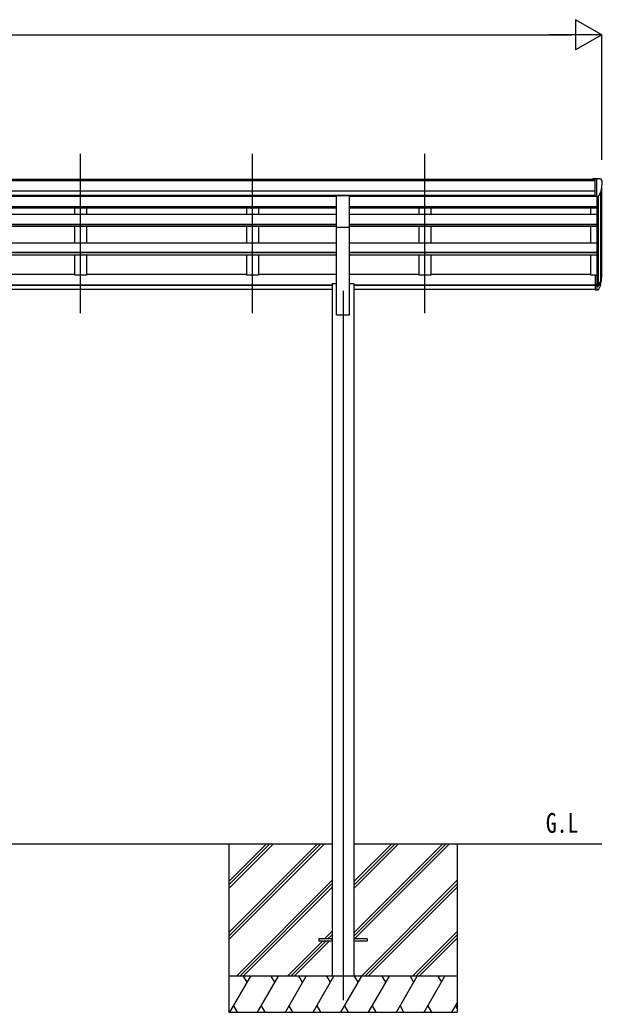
# Model space of a CAD drawing. Units: millimetres, scale not verified. Extents: x -10512 to 10512, y -7425 to 7425.
# Drawn here: x -495 to 1928, y -4212 to -86 of the extents above; entities that cross this region are included whole.
import ezdxf
from ezdxf.enums import TextEntityAlignment as Align

# ---------------------------------------------------------------- set-up
doc = ezdxf.new("R2010")
doc.units = ezdxf.units.MM
doc.header["$LTSCALE"] = 40
for name, color, linetype in [('0-2_USER1', 3, 'Continuous'), ('0-3_YKK_12', 2, 'Continuous'), ('0-4_YKK_13', 4, 'Continuous'), ('0-5_YKK_A1', 4, 'Continuous'), ('0-6_YKK_D', 6, 'Continuous')]:
    doc.layers.add(name, color=color, linetype=linetype)
doc.styles.add('ＭＳ ゴシック', font='')
doc.styles.get('ＭＳ ゴシック').set_extended_font_data('MS Gothic')

msp = doc.modelspace()

# ---------------------------------------------------------------- linework, layer by layer
at = {"layer": '0-3_YKK_12'}
for p, q in [((-242.45, -1306.29), (-242.45, -643.77)), ((473.55, -1306.29), (473.55, -643.77)), ((1189.55, -1306.29), (1189.55, -643.77)), ((849.55, -1212.5), (849.55, -4162.5))]:
    msp.add_line(p, q, dxfattribs=at)
at = {"layer": '0-4_YKK_13'}
for p, q in [((1899.05, -746.78), (1889.05, -746.86)), ((1889.05, -748.38), (1889.05, -746.86)), ((1899.05, -818.76), (1899.05, -746.78)), ((1917.55, -746.78), (1899.05, -746.78)), ((1905.55, -819.76), (1905.55, -746.78)), ((1917.55, -746.78), (1919.88, -746.92)), ((1920.64, -747.34), (1924.71, -753.15)), ((1927.55, -756.15), (1927.55, -756.78)), ((822.05, -816.64), (877.05, -816.64)), ((822.05, -948.72), (822.05, -816.64)), ((877.05, -948.72), (877.05, -816.64)), ((1899.05, -818.76), (1905.55, -818.76)), ((1905.55, -819.76), (1910.76, -819.44)), ((1913.17, -817.95), (1922.45, -801.88)), ((822.05, -948.72), (877.05, -948.72)), ((1899.05, -1147.2), (1899.05, -1208.27)), ((1899.05, -1147.2), (1905.55, -1147.2)), ((1905.55, -1147.2), (1905.55, -1209.09)), ((1899.05, -1185.52), (1905.55, -1185.52)), ((1899.05, -1190.92), (1905.55, -1190.92)), ((1905.55, -1191.92), (1910.68, -1191.92)), ((1905.55, -1193.92), (1910.39, -1193.92)), ((1911.98, -1191.17), (1921.74, -1172.75)), ((1923.16, -1173.24), (1912.99, -1192.42)), ((1920.57, -1190.1), (1912.99, -1207.59)), ((1899.05, -1208.27), (1905.55, -1208.27)), ((1905.55, -1209.09), (1910.39, -1209.09)), ((749.55, -3908), (749.55, -3917)), ((804.35, -3908), (749.55, -3908)), ((804.35, -3917), (749.55, -3917)), ((949.55, -3908), (894.75, -3908)), ((949.55, -3917), (894.75, -3917)), ((949.55, -3908), (949.55, -3917))]:
    msp.add_line(p, q, dxfattribs=at)
for centre, radius, start, end in [((1919.82, -747.92), 1, 35, 86.5), ((1725.55, -756.78), 202, 347.09739, 0), ((1924.55, -756.15), 3, 0, 87), ((1910.58, -816.45), 3, 273.5, 330), ((1837.6, -1146.8), 88.05, 342.78929, 2.77608), ((1836.89, -1151.08), 89.07, 345.58812, 5.50424), ((1910.39, -1190.92), 3, 270, 330), ((1910.68, -1190.42), 1.5, 270, 330), ((1792.33, -1154.02), 133.22, 344.28698, 356.72013), ((1910.39, -1206.09), 3, 270, 330)]:
    msp.add_arc(centre, radius, start, end, dxfattribs=at)
at = {"layer": '0-5_YKK_A1'}
for p, q in [((-3099.95, -748.38), (1899.05, -748.38)), ((-3099.95, -753.73), (1899.05, -753.73)), ((-3099.95, -797.26), (1899.05, -797.26)), ((-3099.95, -814.93), (1899.05, -814.93)), ((-2022.95, -817.3), (822.05, -817.3)), ((-2022.95, -819.77), (822.05, -819.77)), ((-267.45, -817.3), (-267.45, -819.77)), ((-217.45, -817.3), (-217.45, -819.77)), ((448.55, -817.3), (448.55, -819.77)), ((498.55, -817.3), (498.55, -819.77)), ((877.05, -817.42), (1899.05, -817.42)), ((877.05, -819.77), (1905.55, -819.77)), ((1164.55, -817.3), (1164.55, -819.77)), ((1214.55, -817.3), (1214.55, -819.77)), ((1905.55, -819.76), (1905.55, -1147.2)), ((1911.55, -819.28), (1911.55, -1191.64)), ((1921.27, -803.93), (1921.27, -1173.64)), ((1925.55, -1149.37), (1925.55, -785.13)), ((-2022.95, -861.96), (822.05, -861.96)), ((-2022.95, -863.36), (822.05, -863.36)), ((877.05, -861.96), (1905.55, -861.96)), ((877.05, -863.36), (1905.55, -863.36)), ((-2022.95, -867.05), (822.05, -867.05)), ((-2022.95, -894.29), (822.05, -894.29)), ((-267.45, -867.05), (-267.45, -894.29)), ((-217.45, -867.05), (-217.45, -894.29)), ((448.55, -867.05), (448.55, -894.29)), ((498.55, -867.05), (498.55, -894.29)), ((877.05, -867.05), (1905.55, -867.05)), ((877.05, -894.29), (1905.55, -894.29)), ((1164.55, -867.05), (1164.55, -894.29)), ((1214.55, -867.05), (1214.55, -894.29)), ((1880.55, -894.29), (1880.55, -867.05)), ((-2022.95, -935.02), (822.05, -935.02)), ((-2022.95, -936.5), (822.05, -936.5)), ((-2022.95, -943.31), (822.05, -943.31)), ((-267.45, -943.31), (-267.45, -1012.8)), ((-217.45, -943.31), (-217.45, -1012.8)), ((448.55, -943.31), (448.55, -1012.8)), ((498.55, -943.31), (498.55, -1012.8)), ((822.05, -1312.5), (822.05, -948.56)), ((877.05, -935.02), (1905.55, -935.02)), ((877.05, -936.5), (1905.55, -936.5)), ((877.05, -943.31), (1905.55, -943.31)), ((877.05, -1312.5), (877.05, -948.56)), ((1164.55, -943.31), (1164.55, -1012.8)), ((1214.55, -943.31), (1214.55, -1012.8)), ((1880.55, -1012.8), (1880.55, -943.31)), ((-2022.95, -1012.8), (822.05, -1012.8)), ((877.05, -1012.8), (1905.55, -1012.8)), ((-2022.95, -1052.12), (822.05, -1052.12)), ((-2022.95, -1053.6), (822.05, -1053.6)), ((-2022.95, -1063.08), (822.05, -1063.08)), ((-267.45, -1063.08), (-267.45, -1148.03)), ((448.55, -1063.08), (448.55, -1148.03)), ((877.05, -1052.12), (1905.55, -1052.12)), ((877.05, -1053.6), (1905.55, -1053.6)), ((877.05, -1063.08), (1905.55, -1063.08)), ((1164.55, -1063.08), (1164.55, -1148.03)), ((1880.55, -1148.03), (1880.55, -1063.08)), ((-933.45, -1143.23), (-267.45, -1143.23)), ((-217.45, -1143.23), (448.55, -1143.23)), ((498.55, -1143.23), (822.05, -1143.23)), ((877.05, -1143.23), (1164.55, -1143.23)), ((1214.55, -1143.23), (1880.55, -1143.23)), ((1899.05, -1148.03), (1880.55, -1148.03)), ((-2005.25, -1187.54), (804.35, -1187.54)), ((-2005.25, -1188.92), (804.35, -1188.92)), ((804.35, -1182.5), (822.05, -1182.5)), ((804.35, -1182.5), (804.35, -4062.5)), ((877.05, -1182.5), (894.75, -1182.5)), ((894.75, -1182.5), (894.75, -4062.5)), ((894.75, -1187.54), (1899.05, -1187.54)), ((894.75, -1188.92), (1899.05, -1188.92)), ((-2005.25, -1206.09), (804.35, -1206.09)), ((894.75, -1206.09), (1899.05, -1206.09)), ((822.05, -1312.5), (877.05, -1312.5)), ((-2005.25, -3512.5), (804.35, -3512.5)), ((374.55, -3512.5), (374.55, -4212.5)), ((374.55, -3881.68), (743.73, -3512.5)), ((374.55, -3895.82), (757.87, -3512.5)), ((374.55, -3909.96), (772.01, -3512.5)), ((374.55, -3697.83), (559.88, -3512.5)), ((374.55, -3683.69), (545.74, -3512.5)), ((374.55, -3669.55), (531.6, -3512.5)), ((894.75, -3512.5), (1925.55, -3512.5)), ((894.75, -3881.98), (1264.23, -3512.5)), ((894.75, -3896.12), (1278.37, -3512.5)), ((894.75, -3698.13), (1080.38, -3512.5)), ((894.75, -3683.99), (1066.24, -3512.5)), ((894.75, -3669.85), (1052.1, -3512.5)), ((897.01, -3908), (1292.51, -3512.5)), ((1324.55, -3512.5), (1324.55, -4212.5)), ((405.86, -4062.5), (804.35, -3664.01)), ((926.36, -4062.5), (1324.55, -3664.31)), ((420, -4062.5), (804.35, -3678.15)), ((434.14, -4062.5), (804.35, -3692.29)), ((940.5, -4062.5), (1324.55, -3678.45)), ((954.64, -4062.5), (1324.55, -3692.59)), ((772.49, -3908), (804.35, -3876.14)), ((1138.49, -4062.5), (1324.55, -3876.44)), ((617.99, -4062.5), (763.49, -3917)), ((632.13, -4062.5), (777.63, -3917)), ((646.28, -4062.5), (791.78, -3917)), ((786.63, -3908), (804.35, -3890.28)), ((800.78, -3908), (804.35, -3904.43)), ((1152.63, -4062.5), (1324.55, -3890.58)), ((1166.78, -4062.5), (1324.55, -3904.73)), ((1324.55, -4062.5), (374.55, -4062.5)), ((378.83, -4212.5), (465.43, -4062.5)), ((450.43, -4088.48), (435.43, -4062.5)), ((494.3, -4212.5), (580.9, -4062.5)), ((565.9, -4088.48), (550.9, -4062.5)), ((609.77, -4212.5), (696.37, -4062.5)), ((681.37, -4088.48), (666.37, -4062.5)), ((725.24, -4212.5), (811.84, -4062.5)), ((796.84, -4088.48), (781.84, -4062.5)), ((840.71, -4212.5), (927.31, -4062.5)), ((912.31, -4088.48), (897.31, -4062.5)), ((956.18, -4212.5), (1042.78, -4062.5)), ((1027.78, -4088.48), (1012.78, -4062.5)), ((1071.65, -4212.5), (1158.25, -4062.5)), ((1128.25, -4062.5), (1143.25, -4088.48)), ((1187.12, -4212.5), (1273.72, -4062.5)), ((1243.72, -4062.5), (1258.72, -4088.48)), ((393.82, -4186.52), (408.82, -4212.5)), ((509.29, -4186.52), (524.29, -4212.5)), ((624.76, -4186.52), (639.76, -4212.5)), ((740.24, -4186.52), (755.24, -4212.5)), ((855.71, -4186.52), (870.7, -4212.5)), ((971.17, -4186.52), (986.17, -4212.5)), ((1086.64, -4186.52), (1101.64, -4212.5)), ((1202.11, -4186.52), (1217.11, -4212.5)), ((1302.59, -4212.5), (1324.55, -4174.46)), ((1317.58, -4186.52), (1324.55, -4198.58)), ((374.55, -4212.5), (1324.55, -4212.5))]:
    msp.add_line(p, q, dxfattribs=at)
for points in [[(-217.45, -1063.08), (-217.45, -1148.03), (-267.45, -1148.03)], [(498.55, -1063.08), (498.55, -1148.03), (448.55, -1148.03)], [(1214.55, -1063.08), (1214.55, -1148.03), (1164.55, -1148.03)]]:
    msp.add_lwpolyline(points, dxfattribs=at)
at = {"layer": '0-6_YKK_D'}
for p, q in [((1925.55, -148.39), (1817.3, -85.89)), ((1817.3, -85.89), (1817.3, -210.89)), ((-3001.45, -148.39), (1800.55, -148.39)), ((1925.55, -148.39), (1709.04, -148.39)), ((1925.55, -148.39), (1817.3, -210.89)), ((1925.55, -668.22), (1925.55, -147.39))]:
    msp.add_line(p, q, dxfattribs=at)

# ---------------------------------------------------------------- texts
at = {"layer": '0-2_USER1', "style": 'ＭＳ ゴシック', "width": 0.8}
msp.add_text('G.L', height=82.48, dxfattribs=at).set_placement((1693.5, -3491.5), align=Align.BOTTOM_LEFT)

doc.saveas('drawing.dxf')
